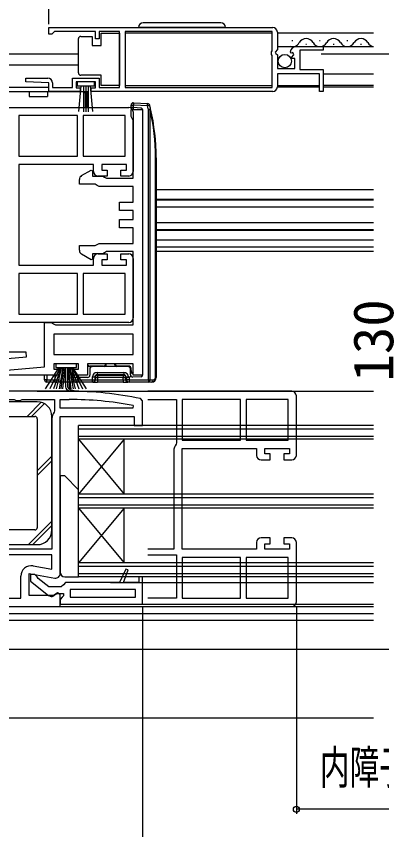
# Model space of a CAD drawing. Units: millimetres, scale not verified. Extents: x -525 to 525, y -783 to 779.
# Drawn here: x 9.9 to 89.8, y -614.9 to -437.3 of the extents above; entities that cross this region are included whole.
import ezdxf
from ezdxf.enums import TextEntityAlignment as Align

# ---------------------------------------------------------------- set-up
doc = ezdxf.new("R2010")
doc.units = ezdxf.units.MM
doc.header["$LTSCALE"] = 4
for name, color, linetype in [('0-2_YKK_11', 7, 'Continuous'), ('0-3_YKK_11E', 7, 'Continuous'), ('0-4_YKK_12', 2, 'Continuous'), ('0-5_YKK_13', 4, 'Continuous'), ('0-7_YKK_D', 6, 'Continuous')]:
    doc.layers.add(name, color=color, linetype=linetype)
doc.styles.add('ＭＳ ゴシック', font='')
doc.styles.get('ＭＳ ゴシック').set_extended_font_data('MS Gothic')

msp = doc.modelspace()

# ---------------------------------------------------------------- linework, layer by layer
at = {"layer": '0-2_YKK_11'}
for p, q in [((16.997, -439.699), (65.997, -439.699)), ((-24.501, -457.149), (34.499, -457.149)), ((35.499, -458.149), (35.499, -471.149)), ((35.499, -490.149), (35.499, -503.149)), ((21.499, -519.149), (-37.501, -519.149)), ((35.449, -522.254), (35.393, -522.849)), ((17.699, -525.149), (17.699, -553.649))]:
    msp.add_line(p, q, dxfattribs=at)
for points in [[(17.801, -451.799), (17.801, -452.799), (22.197, -452.799), (22.197, -450.799), (27.997, -450.799), (27.997, -452.799), (32.494, -452.799), (32.494, -440.599), (27.997, -440.599), (27.997, -442.199), (27.197, -442.199), (27.197, -440.599), (18.297, -440.599), (17.997, -440.899), (17.697, -441.199), (16.997, -441.199), (16.997, -439.699)], [(66.997, -440.699), (66.997, -444.53), (66.544, -445.07), (66.697, -445.399), (66.997, -445.699), (66.997, -448.699), (70.797, -448.699), (70.797, -446.499), (70.18, -446.499), (70.073, -446.24), (70.638, -445.675), (70.368, -445.207), (70.049, -445.292), (69.798, -445.081)], [(71.093, -443.899), (76.997, -443.899), (76.997, -444.699), (71.897, -444.699), (71.897, -448.899), (76.997, -448.899), (76.997, -453.699), (76.197, -453.699), (76.197, -449.799), (66.997, -449.799), (66.997, -452.699)], [(65.997, -453.699), (26.297, -453.699), (26.297, -452.899), (27.197, -452.899), (27.197, -451.599), (22.997, -451.599), (22.997, -452.899), (23.897, -452.899), (23.897, -453.699), (17.001, -453.699), (17.001, -451.799), (11.991, -451.582), (12.008, -450.799), (16.801, -450.799)], [(37.499, -457.649), (37.499, -515.649), (35.499, -515.649), (35.499, -513.149), (25.499, -513.149), (25.499, -515.649), (22.299, -515.649), (22.299, -514.349), (23.499, -514.349), (23.499, -513.149), (18.099, -513.149), (18.099, -514.349), (19.299, -514.349), (19.299, -515.649), (6.121, -515.649)], [(24.199, -472.065), (26.299, -470.852), (26.599, -471.026), (26.599, -472.149), (28.799, -472.149), (29.232, -472.399), (29.665, -472.649), (35.499, -472.649), (35.499, -460.015), (35.249, -459.582), (34.999, -459.149), (34.999, -457.649), (37.499, -457.649)], [(26.799, -471.149), (26.799, -469.649), (10.499, -469.649), (10.499, -491.649), (26.799, -491.649), (26.799, -490.149)], [(34.499, -472.149), (32.799, -472.149), (32.799, -470.849), (33.999, -470.849), (33.999, -469.649), (28.599, -469.649), (28.599, -470.849), (29.799, -470.849), (29.799, -472.149), (27.799, -472.149)], [(23.699, -488.367), (23.699, -487.349), (27.133, -487.349), (27.566, -487.099), (27.999, -486.849), (35.499, -486.849), (35.499, -483.449), (32.499, -483.449), (32.499, -481.649), (35.499, -481.649), (35.499, -479.649), (32.499, -479.649), (32.499, -477.849), (35.499, -477.849), (35.499, -474.449), (27.999, -474.449), (27.566, -474.199), (27.133, -473.949), (23.699, -473.949), (23.699, -472.931)], [(6.079, -514.692), (16.099, -513.816), (16.099, -504.149), (17.599, -504.149), (18.032, -504.399), (18.465, -504.649), (35.499, -504.649), (35.499, -488.649), (29.665, -488.649), (29.232, -488.899), (28.799, -489.149), (26.599, -489.149), (26.599, -490.272), (26.299, -490.445), (24.199, -489.233)], [(27.799, -489.149), (29.799, -489.149), (29.799, -490.449), (28.599, -490.449), (28.599, -491.649), (33.999, -491.649), (33.999, -490.449), (32.799, -490.449), (32.799, -489.149), (34.499, -489.149)], [(34.499, -504.149), (-22.501, -504.149), (-22.501, -501.526), (-21.925, -501.207), (-21.058, -501.749), (-15.701, -501.749), (-15.701, -496.942), (-21.328, -497.934)], [(2.099, -512.482), (12.119, -511.605), (12.077, -510.649), (0.099, -510.649)], [(-12.194, -530.726), (-12.301, -530.417), (-12.301, -520.949), (-5.167, -520.949), (-4.734, -521.199), (-3.868, -521.199), (-3.435, -520.949), (9.433, -520.949), (9.866, -521.199), (10.732, -521.199), (11.165, -520.949), (18.299, -520.949), (18.299, -523.417), (18.192, -523.726)], [(19.499, -558.949), (19.499, -524.649), (35.699, -524.649), (35.699, -526.649), (37.499, -526.649), (37.499, -521.236), (37.1, -520.746)], [(35.393, -522.849), (19.499, -522.849), (19.499, -520.949), (21.499, -520.949)], [(17.699, -553.649), (-11.701, -553.649), (-11.701, -532.149)], [(17.699, -554.849), (-12.301, -554.849), (-12.301, -564.349), (10.899, -564.349), (10.899, -559.537)], [(13.598, -557.272), (17.699, -557.995), (17.699, -554.849)], [(-37.501, -566.149), (19.499, -566.149), (19.499, -563.526), (18.923, -563.207), (18.055, -563.749), (12.699, -563.749), (12.699, -558.942), (18.325, -559.934)], [(19.499, -565.649), (37.499, -565.649), (37.499, -559.649), (36.699, -559.649), (36.699, -560.949), (33.382, -560.949), (34.344, -558.169), (33.883, -557.982), (32.499, -560.949), (20.699, -560.949), (20.201, -561.399), (19.704, -561.849), (16.999, -561.849), (14.691, -560.046), (14.499, -559.65), (13.999, -559.149), (12.999, -559.149), (12.999, -560.627), (16.979, -563.737)], [(18.395, -563.549), (18.795, -563.349), (20.199, -563.349), (20.199, -563.855), (19.936, -564.153), (19.499, -564.649), (19.499, -565.649)]]:
    msp.add_lwpolyline(points, dxfattribs=at)
for points in [[(33.694, -452.799), (65.897, -452.799), (65.897, -445.799), (65.697, -445.599), (65.697, -444.999), (65.897, -444.799), (65.897, -440.599), (33.694, -440.599)], [(23.299, -458.949), (10.499, -458.949), (10.499, -467.849), (23.299, -467.849)], [(33.699, -458.949), (24.499, -458.949), (24.499, -467.849), (33.699, -467.849)], [(23.299, -493.449), (10.499, -493.449), (10.499, -502.349), (23.299, -502.349)], [(24.499, -502.349), (33.699, -502.349), (33.699, -493.449), (24.499, -493.449)], [(35.499, -506.649), (18.099, -506.649), (18.099, -511.149), (35.499, -511.149)], [(21.699, -564.149), (35.999, -564.149), (35.999, -562.449), (21.699, -562.449)]]:
    msp.add_lwpolyline(points, close=True, dxfattribs=at)
for centre, radius, start, end in [((65.997, -440.699), 1, 0.00001, 89.99999), ((71.093, -445.199), 1.3, 89.99998, 174.7841), ((16.801, -451.799), 1, 0.00001, 89.99999), ((65.997, -452.699), 1, 270.00001, 359.99999), ((34.499, -458.149), 1, 0.00001, 89.99999), ((24.699, -472.931), 1, 120, 180.00003), ((27.799, -471.149), 1, 180.00001, 269.99999), ((34.499, -471.149), 1, 270.00001, 359.99999), ((24.699, -488.367), 1, 179.99997, 240), ((27.799, -490.149), 1, 90.00001, 179.99999), ((34.499, -490.149), 1, 0.00001, 89.99999), ((34.499, -503.149), 1, 270.00001, 359.99999), ((21.499, -596.149), 77, 78.31011, 90), ((21.499, -596.149), 75.2, 79.30948, 90.00001), ((19.999, -525.149), 2.3, 141.7868, 180), ((13.199, -559.537), 2.3, 80.00001, 179.99999), ((18.499, -558.949), 1, 260.00002, 0), ((17.595, -562.949), 1, 232.00002, 323.13011)]:
    msp.add_arc(centre, radius, start, end, dxfattribs=at)
at = {"layer": '0-3_YKK_11E'}
for p, q in [((70.152, -519.149), (38.695, -519.149)), ((71.152, -533.149), (71.152, -520.149)), ((71.152, -565.149), (71.152, -552.149)), ((38.695, -566.149), (70.152, -566.149))]:
    msp.add_line(p, q, dxfattribs=at)
for points in [[(38.695, -520.949), (44.952, -520.949), (44.952, -530.417), (44.845, -530.726)], [(44.352, -532.149), (44.352, -553.649), (38.695, -553.649)], [(62.452, -552.149), (62.452, -553.649), (46.152, -553.649), (46.152, -531.649), (62.452, -531.649), (62.452, -533.149)], [(63.452, -534.149), (65.452, -534.149), (65.452, -532.849), (64.252, -532.849), (64.252, -531.649), (69.652, -531.649), (69.652, -532.849), (68.452, -532.849), (68.452, -534.149), (70.152, -534.149)], [(70.152, -551.149), (68.452, -551.149), (68.452, -552.449), (69.652, -552.449), (69.652, -553.649), (64.252, -553.649), (64.252, -552.449), (65.452, -552.449), (65.452, -551.149), (63.452, -551.149)], [(38.695, -554.849), (44.952, -554.849), (44.952, -564.349), (38.695, -564.349)]]:
    msp.add_lwpolyline(points, dxfattribs=at)
for points in [[(58.952, -520.949), (46.152, -520.949), (46.152, -529.849), (58.952, -529.849)], [(69.352, -520.949), (60.152, -520.949), (60.152, -529.849), (69.352, -529.849)], [(46.152, -564.349), (58.952, -564.349), (58.952, -555.449), (46.152, -555.449)], [(60.152, -564.349), (69.352, -564.349), (69.352, -555.449), (60.152, -555.449)]]:
    msp.add_lwpolyline(points, close=True, dxfattribs=at)
for centre, radius, start, end in [((70.152, -520.149), 1, 360, 90), ((46.652, -532.149), 2.3, 141.78679, 180), ((63.452, -533.149), 1, 180, 270), ((70.152, -533.149), 1, 270, 360), ((63.452, -552.149), 1, 90, 180), ((70.152, -552.149), 1, 0, 90), ((70.152, -565.149), 1, 270, 0)]:
    msp.add_arc(centre, radius, start, end, dxfattribs=at)
at = {"layer": '0-4_YKK_12'}
for p, q in [((33.699, -440.899), (65.899, -440.899)), ((66.999, -440.899), (87.999, -440.899)), ((66.999, -443.899), (87.999, -443.899)), ((70.399, -442.639), (70.199, -442.639)), ((73.399, -443.399), (73.199, -443.399)), ((76.399, -442.639), (76.199, -442.639)), ((79.399, -443.399), (79.199, -443.399)), ((82.399, -442.639), (82.199, -442.639)), ((85.399, -443.399), (85.199, -443.399)), ((-128, -445.449), (23.499, -445.449)), ((-128, -447.849), (23.499, -447.849)), ((76.999, -449.799), (87.999, -449.799)), ((-128, -452.749), (16.999, -452.749)), ((33.699, -452.399), (65.899, -452.399)), ((66.999, -452.399), (76.199, -452.399)), ((76.199, -452.749), (66.999, -452.749)), ((87.999, -452.399), (76.999, -452.399)), ((87.999, -452.749), (76.999, -452.749)), ((87.999, -475.149), (40.499, -475.149)), ((87.999, -477.249), (40.499, -477.249)), ((87.999, -477.399), (40.499, -477.399)), ((87.999, -478.949), (40.499, -478.949)), ((87.999, -482.349), (40.499, -482.349)), ((87.999, -483.899), (40.499, -483.899)), ((87.999, -484.049), (40.499, -484.049)), ((87.999, -486.149), (40.499, -486.149)), ((87.999, -487.649), (40.499, -487.649)), ((87.999, -488.649), (40.499, -488.649)), ((14.499, -519.149), (87.999, -519.149)), ((23.499, -559.649), (23.499, -526.649)), ((87.999, -526.649), (23.499, -526.649)), ((23.499, -527.349), (87.999, -527.349)), ((23.499, -528.949), (87.999, -528.949)), ((23.499, -529.649), (33.499, -541.649)), ((87.999, -529.649), (23.499, -529.649)), ((87.999, -541.649), (23.499, -541.649)), ((23.499, -542.349), (87.999, -542.349)), ((23.499, -543.949), (87.999, -543.949)), ((33.499, -544.649), (23.499, -556.649)), ((23.499, -544.649), (33.499, -556.649)), ((87.999, -544.649), (23.499, -544.649)), ((33.499, -556.649), (33.499, -544.649)), ((87.999, -556.649), (23.499, -556.649)), ((23.499, -557.349), (87.999, -557.349)), ((23.499, -558.949), (87.999, -558.949)), ((87.999, -559.649), (23.499, -559.649)), ((30.499, -560.949), (87.999, -560.949)), ((8.699, -566.149), (87.999, -566.149)), ((29.499, -565.649), (87.999, -565.649)), ((-128, -567.649), (87.999, -567.649)), ((-128, -569.149), (87.999, -569.149)), ((-128, -575.449), (87.999, -575.449)), ((-128, -590.449), (87.999, -590.449))]:
    msp.add_line(p, q, dxfattribs=at)
msp.add_lwpolyline([(33.499, -541.649), (33.499, -529.649), (23.499, -541.649)], dxfattribs=at)
for centre, start, end in [((73.299, -443.857), 29.20254, 150.79746), ((79.299, -443.857), 29.20254, 150.79746), ((85.299, -443.857), 29.20254, 150.79746), ((70.299, -442.18), 253.08415, 330.79746), ((76.299, -442.18), 209.20254, 330.79746), ((82.299, -442.18), 209.20254, 330.79746), ((88.299, -442.18), 209.20254, 259.96237)]:
    msp.add_arc(centre, 1.718, start, end, dxfattribs=at)
at = {"layer": '0-5_YKK_13'}
for p, q in [((54.652, -438.699), (37.652, -438.699)), ((55.652, -439.699), (36.652, -439.699)), ((23.999, -441.649), (26.499, -441.649)), ((26.499, -441.649), (26.499, -443.649)), ((26.499, -443.649), (28.499, -443.649)), ((23.499, -449.649), (23.499, -449.149)), ((28.499, -450.149), (23.999, -450.149)), ((23.566, -458.076), (24.102, -452.449)), ((24.602, -452.449), (24.602, -458.099)), ((25.102, -452.449), (25.102, -458.099)), ((25.602, -452.449), (25.602, -458.099)), ((26.638, -458.076), (26.102, -452.449)), ((25.499, -453.749), (-28.501, -453.749)), ((12.749, -453.749), (12.749, -454.749)), ((12.749, -454.749), (16.749, -454.749)), ((16.749, -453.749), (16.749, -454.749)), ((24.999, -454.049), (24.999, -457.149)), ((25.499, -457.149), (25.499, -453.749)), ((35.499, -456.149), (35.599, -456.149)), ((35.499, -456.149), (35.499, -456.649)), ((38.604, -456.834), (38.635, -456.335)), ((34.999, -457.149), (34.999, -456.649)), ((35.499, -457.193), (34.999, -457.149)), ((34.999, -457.149), (34.999, -457.283)), ((35.584, -456.649), (35.499, -456.649)), ((37.225, -457.344), (35.499, -457.193)), ((35.499, -457.193), (35.499, -457.649)), ((38.604, -456.834), (35.584, -456.649)), ((37.499, -457.643), (37.499, -515.67)), ((39.089, -456.712), (38.604, -456.834)), ((38.792, -457.611), (39.279, -457.498)), ((38.792, -516.649), (38.792, -457.611)), ((39.145, -457.611), (38.792, -457.611)), ((39.145, -457.611), (39.145, -516.649)), ((40.352, -468.149), (40.499, -468.149)), ((40.352, -516.149), (40.352, -468.149)), ((40.499, -468.149), (40.499, -516.149)), ((29.499, -513.149), (29.594, -513.244)), ((29.594, -513.244), (29.594, -513.149)), ((31.404, -513.149), (31.404, -513.244)), ((31.404, -513.244), (31.499, -513.149)), ((16.327, -518.649), (19.299, -513.949)), ((19.499, -513.949), (17.24, -518.649)), ((19.699, -513.949), (18.035, -518.649)), ((18.71, -518.649), (19.899, -513.949)), ((20.099, -513.949), (19.267, -518.649)), ((19.299, -516.649), (19.299, -515.149)), ((19.705, -518.649), (20.299, -513.949)), ((20.499, -513.949), (20.023, -518.649)), ((21.099, -513.949), (21.574, -518.649)), ((21.893, -518.649), (21.299, -513.949)), ((21.499, -513.949), (22.331, -518.649)), ((22.888, -518.649), (21.699, -513.949)), ((21.899, -513.949), (23.563, -518.649)), ((22.099, -513.949), (24.357, -518.649)), ((25.27, -518.649), (22.299, -513.949)), ((22.299, -515.149), (22.299, -516.649)), ((22.299, -515.149), (22.299, -516.649)), ((25.999, -513.649), (25.904, -513.744)), ((25.904, -513.744), (26.499, -513.744)), ((28.999, -513.649), (25.999, -513.649)), ((25.999, -514.27), (25.999, -514.244)), ((25.999, -514.27), (25.999, -515.649)), ((26.499, -513.744), (26.499, -513.77)), ((34.377, -513.77), (26.499, -513.77)), ((27.58, -515.03), (33.418, -515.03)), ((27.58, -515.03), (27.58, -515.53)), ((29.094, -513.744), (28.999, -513.649)), ((31.904, -513.744), (29.094, -513.744)), ((31.999, -513.649), (31.904, -513.744)), ((34.499, -513.649), (31.999, -513.649)), ((34.377, -513.77), (34.499, -513.649)), ((34.999, -514.149), (34.877, -514.27)), ((34.877, -515.565), (34.877, -514.27)), ((34.904, -514.744), (34.999, -514.649)), ((34.904, -515.564), (34.904, -514.744)), ((34.999, -514.649), (34.999, -514.149)), ((35.499, -515.149), (35.404, -515.244)), ((16.099, -516.649), (16.099, -515.649)), ((16.599, -516.649), (18.394, -516.649)), ((16.599, -517.149), (16.599, -516.649)), ((18.481, -515.649), (18.394, -515.736)), ((18.394, -516.649), (18.394, -515.736)), ((18.394, -516.649), (19.215, -516.649)), ((19.215, -515.426), (19.215, -516.649)), ((19.215, -516.649), (19.299, -516.649)), ((22.299, -516.649), (22.419, -516.649)), ((22.383, -516.149), (22.383, -515.426)), ((22.419, -516.149), (22.383, -516.149)), ((22.419, -516.149), (23.419, -516.149)), ((22.419, -516.649), (22.419, -516.149)), ((22.419, -516.649), (23.419, -516.649)), ((23.203, -515.736), (23.117, -515.649)), ((23.203, -515.736), (23.203, -516.149)), ((25.499, -516.149), (23.419, -516.149)), ((23.419, -516.149), (23.419, -516.649)), ((23.419, -516.649), (26.58, -516.649)), ((23.419, -517.149), (23.419, -516.649)), ((26.58, -516.649), (26.58, -516.03)), ((26.58, -516.03), (27.08, -516.03)), ((26.58, -517.149), (26.58, -516.649)), ((26.58, -516.649), (27.08, -516.649)), ((27.08, -516.03), (27.08, -516.649)), ((27.196, -516.146), (27.08, -516.03)), ((27.196, -516.649), (27.696, -516.649)), ((27.58, -515.53), (27.696, -515.646)), ((27.696, -515.646), (33.301, -515.646)), ((27.696, -515.646), (27.696, -516.146)), ((27.696, -516.649), (27.696, -517.149)), ((27.696, -516.649), (33.301, -516.649)), ((33.301, -515.646), (33.418, -515.53)), ((33.301, -516.146), (33.801, -516.146)), ((33.301, -516.649), (33.301, -516.146)), ((33.301, -516.649), (33.801, -516.649)), ((33.301, -516.649), (33.301, -517.149)), ((33.918, -516.03), (33.801, -516.146)), ((33.801, -516.146), (33.801, -516.649)), ((33.801, -516.649), (34.08, -516.649)), ((33.918, -516.143), (33.918, -516.03)), ((33.918, -516.03), (34.418, -516.03)), ((34.08, -516.134), (33.918, -516.143)), ((34.08, -516.134), (34.58, -516.108)), ((34.418, -516.03), (34.418, -516.116)), ((37.215, -515.97), (34.58, -516.108)), ((34.58, -516.108), (34.58, -516.649)), ((34.58, -516.649), (38.792, -516.649)), ((34.58, -516.649), (34.58, -517.149)), ((34.877, -515.565), (34.904, -515.564)), ((35.404, -515.244), (35.508, -515.244)), ((38.792, -516.649), (39.145, -516.649)), ((38.792, -516.649), (38.792, -517.149)), ((39.145, -516.649), (39.852, -516.649)), ((40.352, -516.149), (40.499, -516.149)), ((18.013, -517.149), (16.599, -517.149)), ((18.715, -517.149), (18.013, -517.149)), ((18.799, -517.149), (18.715, -517.149)), ((22.799, -517.149), (18.799, -517.149)), ((22.919, -517.149), (22.799, -517.149)), ((23.419, -517.149), (22.919, -517.149)), ((26.58, -517.149), (23.419, -517.149)), ((26.696, -517.149), (26.58, -517.149)), ((26.696, -517.149), (27.696, -517.149)), ((33.301, -517.149), (27.696, -517.149)), ((33.301, -517.149), (34.301, -517.149)), ((34.58, -517.149), (34.301, -517.149)), ((38.792, -517.149), (34.58, -517.149)), ((39.499, -517.149), (38.792, -517.149)), ((12.269, -524.649), (15.353, -521.565)), ((13.269, -524.649), (16.061, -521.856)), ((14.499, -525.149), (14.499, -548.949)), ((17.699, -549.449), (17.699, -524.649)), ((14.499, -536.561), (17.699, -533.361)), ((14.499, -537.561), (17.699, -534.361)), ((23.499, -540.649), (20.499, -537.649)), ((12.553, -552.649), (17.699, -547.503)), ((13.553, -552.649), (17.699, -548.503))]:
    msp.add_line(p, q, dxfattribs=at)
for points in [[(23.499, -449.149), (23.499, -442.649), (23.499, -442.149)], [(28.499, -443.649), (28.499, -440.949), (32.499, -440.949), (32.499, -452.349)], [(32.499, -452.349), (28.499, -452.349), (28.499, -450.149)], [(35.584, -456.649), (35.599, -456.149), (38.635, -456.335)], [(34.999, -456.649), (35.499, -456.649), (35.499, -457.193)], [(39.145, -457.611), (39.177, -457.595), (39.206, -457.58), (39.23, -457.564), (39.249, -457.549), (39.264, -457.535), (39.274, -457.522), (39.279, -457.509), (39.279, -457.498)], [(20.599, -513.949), (20.602, -515.32), (20.612, -516.387), (20.631, -517.19), (20.66, -517.773), (20.702, -518.176), (20.759, -518.442), (20.92, -518.73), (21.179, -518.913), (21.641, -519.046), (21.989, -519.093), (22.435, -519.125), (22.995, -519.144), (23.685, -519.149)], [(20.999, -513.949), (21.003, -515.316), (21.015, -516.371), (21.038, -517.158), (21.074, -517.72), (21.125, -518.102), (21.193, -518.346), (21.389, -518.598), (21.694, -518.768), (22.202, -518.911), (22.567, -518.973), (23.025, -519.028), (23.588, -519.076), (24.271, -519.117)], [(33.418, -515.03), (33.418, -515.53), (27.58, -515.53)], [(16.599, -515.649), (16.599, -516.649), (16.099, -516.649)], [(27.08, -516.649), (27.196, -516.649), (27.196, -516.146)], [(27.196, -516.146), (27.696, -516.146), (27.696, -516.649)], [(33.301, -515.646), (33.301, -516.146), (27.696, -516.146)], [(34.58, -516.649), (34.08, -516.649), (34.08, -516.134)], [(14.499, -521.449), (-10.701, -521.449), (-10.701, -524.649), (13.999, -524.649)], [(20.499, -537.649), (19.499, -537.649), (19.499, -558.649)], [(20.499, -559.649), (23.499, -559.649), (23.499, -540.649)], [(13.999, -549.449), (-10.701, -549.449), (-10.701, -552.649), (14.499, -552.649)]]:
    msp.add_lwpolyline(points, dxfattribs=at)
for points in [[(23.202, -452.449), (27.002, -452.449), (27.002, -451.599), (23.202, -451.599)], [(18.549, -513.149), (18.549, -513.949), (23.049, -513.949), (23.049, -513.149)]]:
    msp.add_lwpolyline(points, close=True, dxfattribs=at)
msp.add_circle((68.647, -447.049), 1.45, dxfattribs=at)
for centre, radius, start, end in [((37.652, -439.699), 1, 90, 180), ((54.652, -439.699), 1, 0, 90), ((23.999, -442.149), 0.5, 90, 179.99999), ((23.999, -449.649), 0.5, 180.00005, 270), ((35.499, -456.649), 0.5, 90, 180), ((38.604, -456.834), 0.5, 14.05259, 86.5), ((37.199, -457.643), 0.3, 0, 85), ((-6.602, -468.149), 46.601, 13.0694, 14.05259), ((-6.602, -468.149), 47.101, 13.0694, 14.05259), ((-6.248, -468.149), 46.601, 0, 13.0694), ((-6.602, -468.149), 47.101, 0, 13.0694), ((26.499, -514.244), 0.5, 90, 180), ((26.499, -514.27), 0.5, 90, 180), ((16.599, -516.649), 0.5, 180, 270), ((18.799, -516.649), 0.5, 270, 0), ((22.799, -516.649), 0.5, 180, 270), ((22.919, -516.649), 0.5, 179.99961, 269.99961), ((25.499, -515.649), 0.5, 270, 0), ((26.58, -516.649), 0.5, 270.00039, 0.00039), ((26.696, -516.649), 0.5, 270.00039, 0.00039), ((27.696, -516.146), 0.5, 90.00184, 179.99816), ((33.301, -516.146), 0.5, 0.00184, 89.99816), ((34.301, -516.649), 0.5, 179.99961, 269.99961), ((34.58, -516.649), 0.5, 179.99961, 269.99961), ((35.377, -515.565), 0.5, 180.00008, 273), ((35.404, -515.564), 0.5, 180.00008, 273), ((37.199, -515.67), 0.3, 273, 0), ((38.703, -516.711), 0.446, 281.42175, 8.04947), ((39.41, -516.711), 0.446, 281.42175, 8.04947), ((39.499, -516.149), 1, 270, 0), ((39.852, -516.149), 0.5, 270, 0), ((14.499, -524.649), 3.2, 0, 90), ((13.999, -525.149), 0.5, 0, 90), ((13.999, -548.949), 0.5, 270, 0), ((14.499, -549.449), 3.2, 270, 0), ((20.499, -558.649), 1, 180, 270)]:
    msp.add_arc(centre, radius, start, end, dxfattribs=at)
for centre, major_axis, ratio, start_param, end_param in [((24.989, -454.049), (0, 0.3), 0.033333, 4.712389, 6.2831853), ((28.999, -513.149), (-0.354, 0.354), 0.999973, 2.3562082, 3.9269771), ((29.094, -513.244), (-0.354, 0.354), 0.999973, 2.3562082, 3.9269771), ((31.904, -513.244), (0.354, 0.354), 0.999973, 2.3562082, 3.9269771), ((31.999, -513.149), (0.354, 0.354), 0.999973, 2.3562082, 3.9269771), ((25.904, -513.244), (0.354, 0.354), 0.999973, 3.0162499, 3.9269771), ((25.999, -513.149), (0.354, 0.354), 0.999973, 2.8797954, 3.9269771), ((27.58, -516.03), (-0.707, 0.707), 0.999973, 5.4978009, 7.0685698), ((33.418, -516.03), (0.707, 0.707), 0.999973, 5.4978009, 7.0685698), ((34.377, -514.27), (0.354, 0.354), 0.999973, 5.4978009, 7.0685698), ((34.499, -514.149), (0.354, 0.354), 0.999973, 5.4978009, 7.0685698), ((35.404, -514.744), (0.354, 0.354), 0.999973, 2.3562082, 3.9269771), ((35.499, -514.649), (0.354, 0.354), 0.999973, 2.3562082, 3.9269771), ((18.013, -516.649), (0, 0.5), 0.763176, 3.1415927, 4.712389), ((17.876, -515.772), (-0.379, -0.379), 0.932635, 2.3910372, 2.5606103), ((18.715, -516.649), (0, 0.5), 0.999297, 3.1415927, 4.712389), ((23.722, -515.772), (0.379, -0.379), 0.932635, 3.722575, 3.8921481), ((27.58, -516.03), (0.354, -0.354), 0.999918, 2.3562082, 3.9269771), ((33.418, -516.03), (0.354, 0.354), 0.999918, 5.4978009, 7.0685698)]:
    msp.add_ellipse(centre, major_axis=major_axis, ratio=ratio, start_param=start_param, end_param=end_param, dxfattribs=at)
at = {"layer": '0-7_YKK_D'}
for p, q in [((16.997, -438.999), (16.997, -366.549)), ((76.574, -445.449), (97.997, -445.449)), ((76.574, -445.45), (97.997, -445.45)), ((37.499, -566.149), (37.499, -699.448)), ((71.152, -566.148), (71.152, -611.448)), ((75.074, -575.448), (97.997, -575.448)), ((202.5, -610.448), (71.152, -610.448))]:
    msp.add_line(p, q, dxfattribs=at)
msp.add_circle((71.152, -610.448), 0.637, dxfattribs=at)

# ---------------------------------------------------------------- texts
at = {"layer": '0-7_YKK_D', "style": 'ＭＳ ゴシック'}
msp.add_text('130', height=8.798, rotation=90, dxfattribs=at).set_placement((94.997, -517.026), align=Align.BOTTOM_LEFT)
at = {"layer": '0-7_YKK_D', "style": 'ＭＳ ゴシック', "width": 0.65}
msp.add_text('内障子有効開口＝W／2－133', height=7.331, dxfattribs=at).set_placement((76.295, -607.141), align=Align.BOTTOM_LEFT)

doc.saveas('drawing.dxf')
